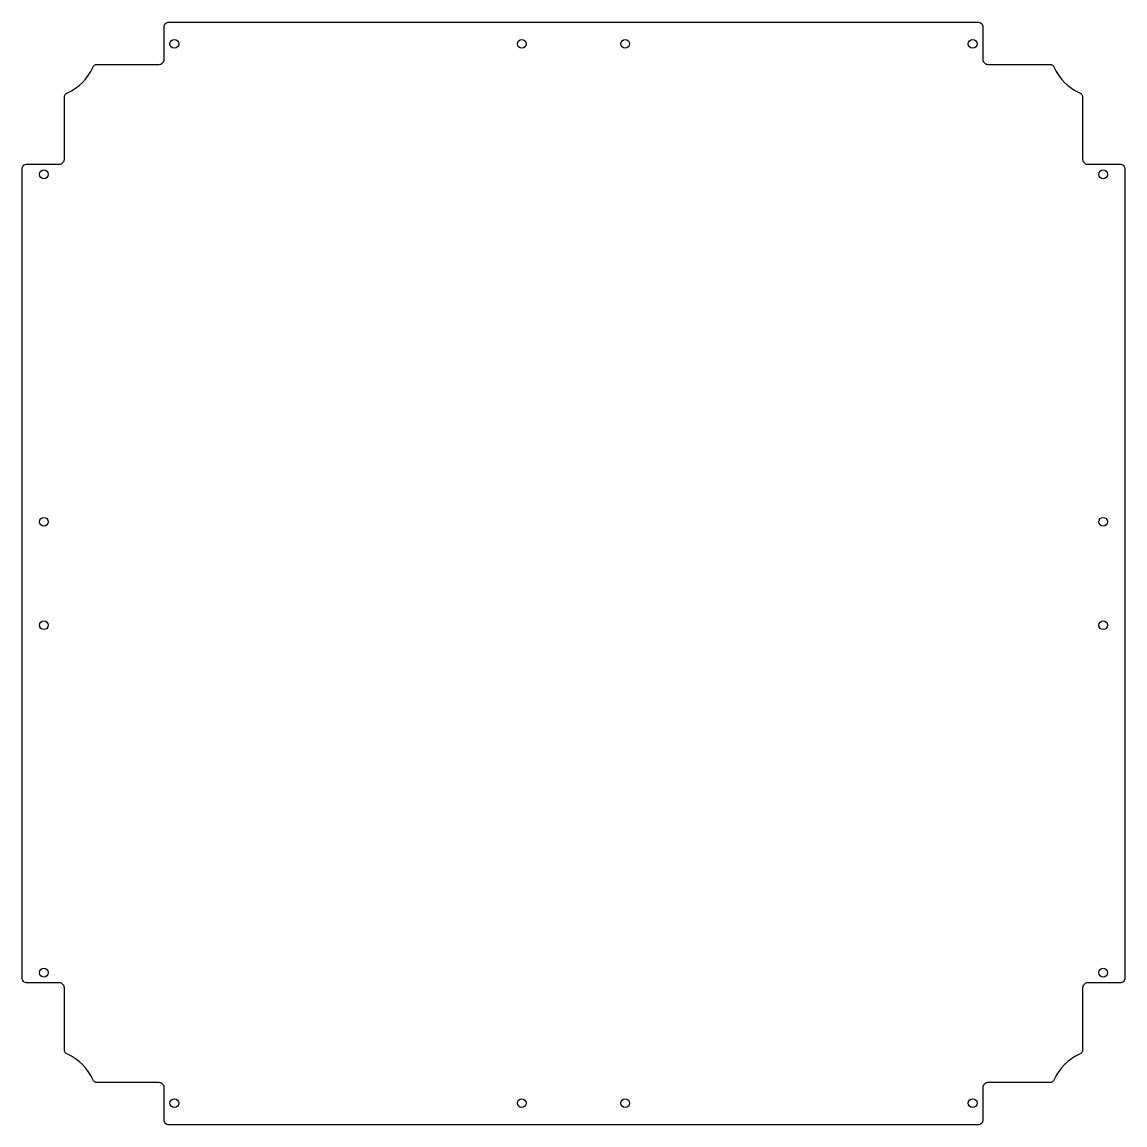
# Model space of a CAD drawing. Header units: millimetres. Extents: x -221 to 221, y -221 to 221.
import ezdxf

# ---------------------------------------------------------------- set-up
doc = ezdxf.new("R2010")
doc.units = ezdxf.units.MM
doc.layers.get('0').update_dxf_attribs({"linetype": 'CONTINUOUS'})

msp = doc.modelspace()

# ---------------------------------------------------------------- linework, layer by layer
msp.add_lwpolyline([(-203.05, 192.89, 0.188391), (-192.89, 203.05, -0.297818), (-191.06, 204.25), (-166.25, 204.25, 0.414214), (-164.25, 206.25), (-164.25, 219.25, -0.414214), (-162.25, 221.25), (162.25, 221.25, -0.414214), (164.25, 219.25), (164.25, 206.25, 0.414214), (166.25, 204.25), (191.06, 204.25, -0.297818), (192.89, 203.05, 0.188391), (203.05, 192.89, -0.297818), (204.25, 191.06), (204.25, 166.25, 0.414214), (206.25, 164.25), (219.25, 164.25, -0.414214), (221.25, 162.25), (221.25, -162.25, -0.414214), (219.25, -164.25), (206.25, -164.25, 0.414214), (204.25, -166.25), (204.25, -191.06, -0.297818), (203.05, -192.89, 0.188391), (192.89, -203.05, -0.297818), (191.06, -204.25), (166.25, -204.25, 0.414214), (164.25, -206.25), (164.25, -219.25, -0.414214), (162.25, -221.25), (-162.25, -221.25, -0.414214), (-164.25, -219.25), (-164.25, -206.25, 0.414214), (-166.25, -204.25), (-191.06, -204.25, -0.297818), (-192.89, -203.05, 0.188391), (-203.05, -192.89, -0.297818), (-204.25, -191.06), (-204.25, -166.25, 0.414214), (-206.25, -164.25), (-219.25, -164.25, -0.414214), (-221.25, -162.25), (-221.25, 162.25, -0.414214), (-219.25, 164.25), (-206.25, 164.25, 0.414214), (-204.25, 166.25), (-204.25, 191.06, -0.297818)], format="xyb", close=True)
for centre in [(-160.15, 212.5), (-20.78, 212.5), (20.78, 212.5), (160.15, 212.5), (-212.5, 160.15), (212.5, 160.15), (-212.5, 20.78), (212.5, 20.78), (-212.5, -20.78), (212.5, -20.78), (-212.5, -160.15), (212.5, -160.15), (-160.15, -212.5), (-20.78, -212.5), (20.78, -212.5), (160.15, -212.5)]:
    msp.add_circle(centre, 1.75)

doc.saveas('drawing.dxf')
